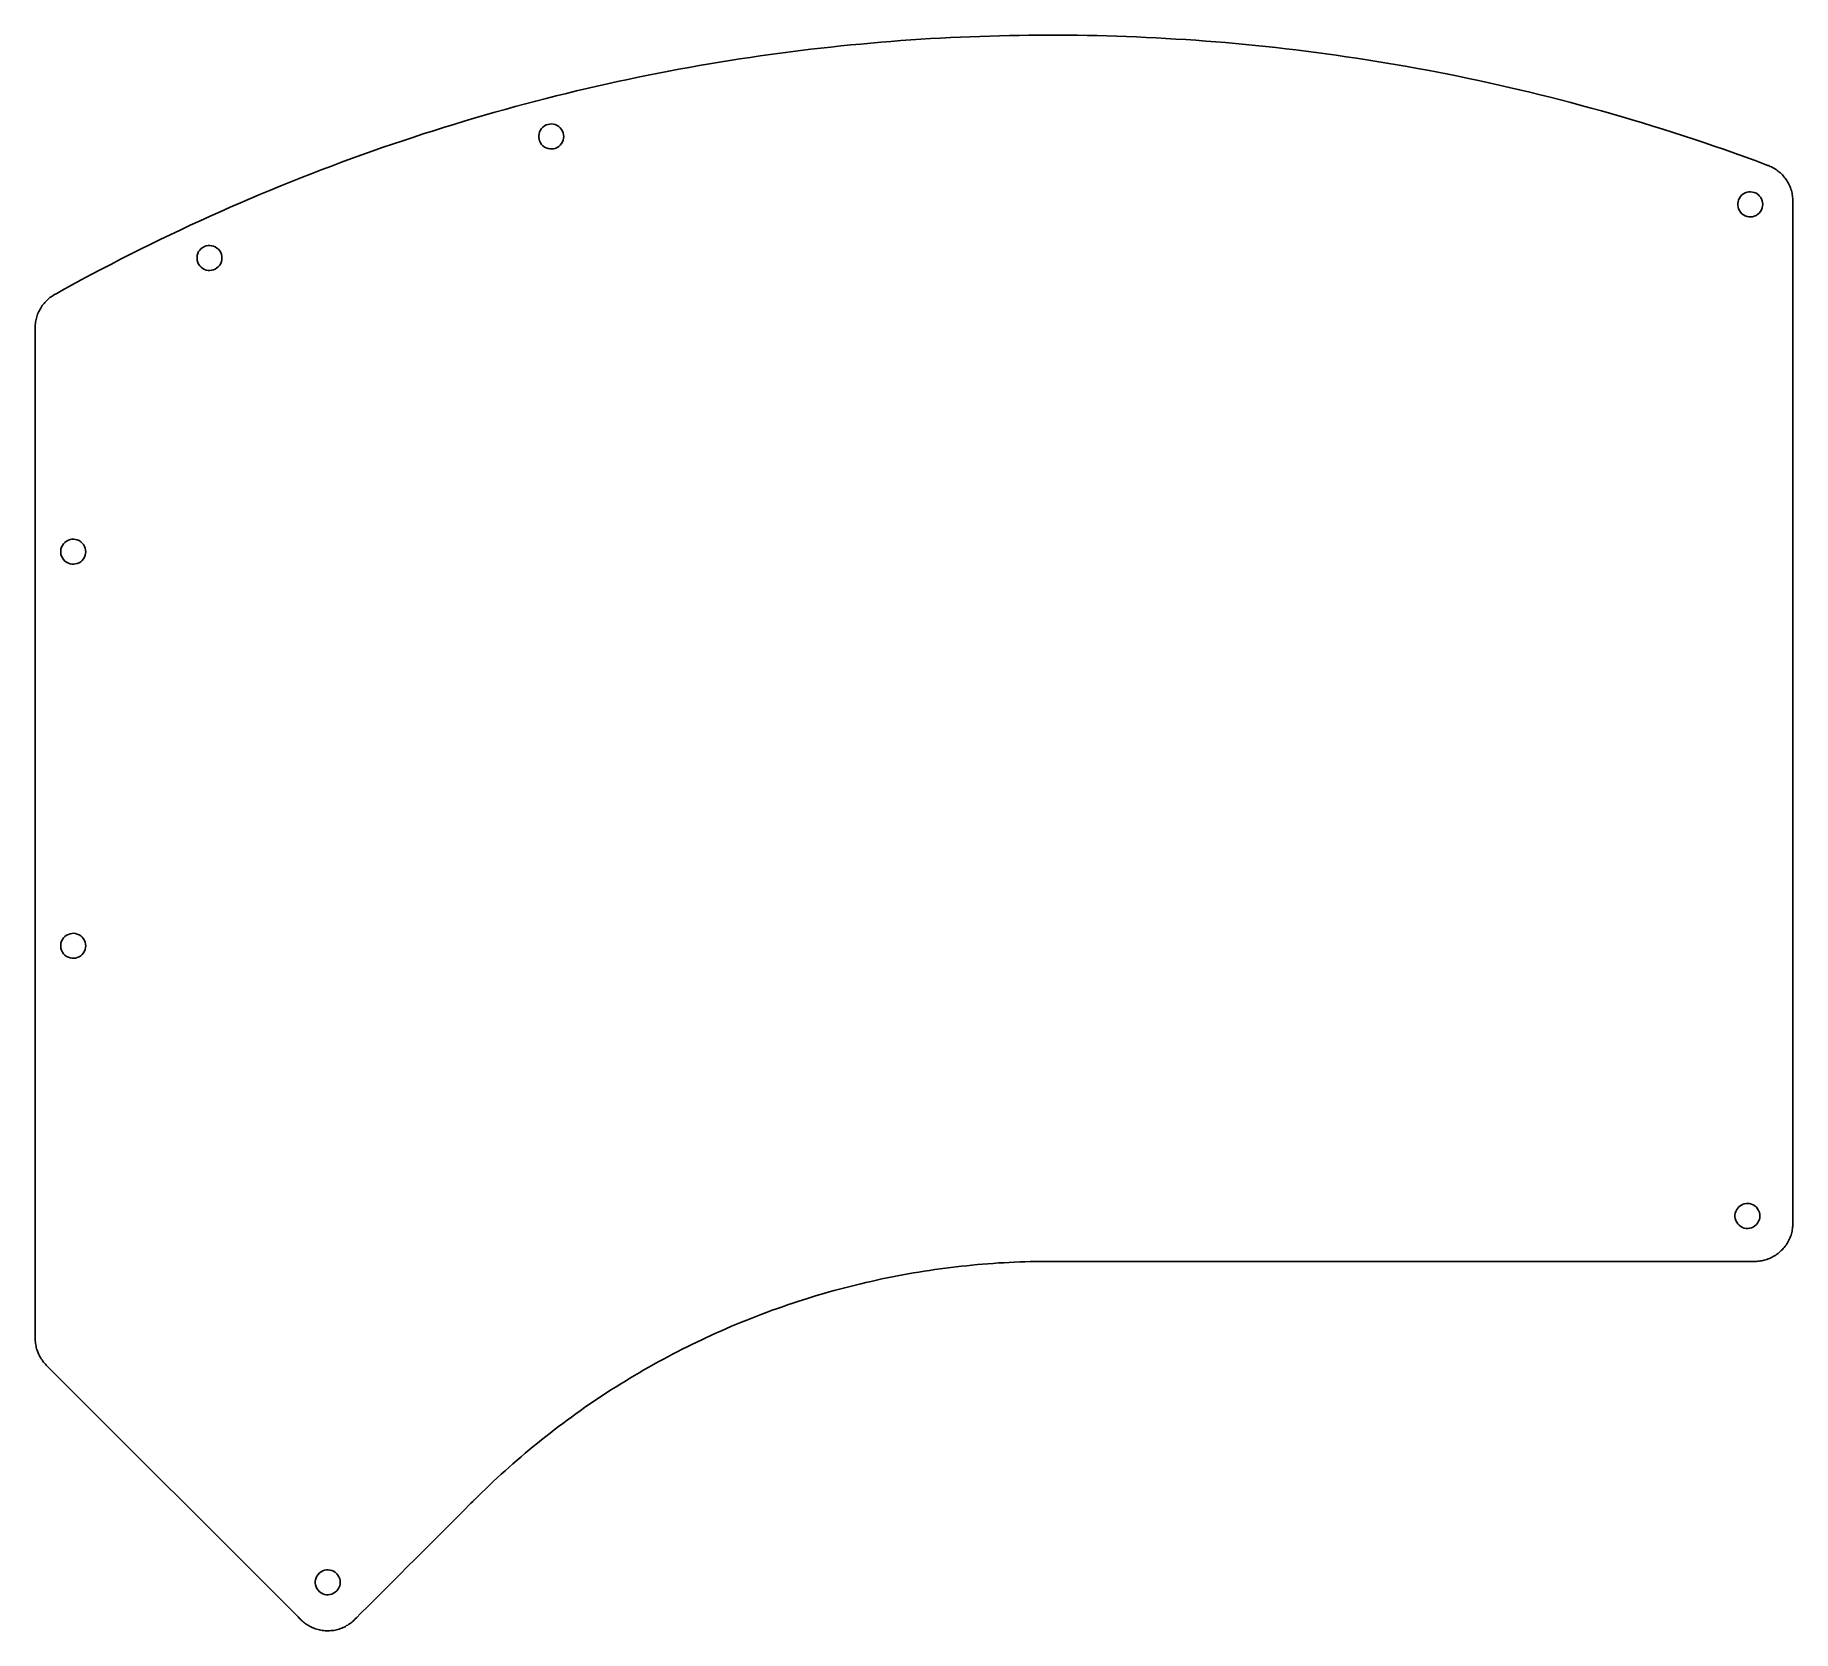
# Model space of a CAD drawing. Header units: millimetres. Extents: x -81 to 59, y 36 to 163.
import ezdxf

# ---------------------------------------------------------------- set-up
doc = ezdxf.new("R2010")
doc.units = ezdxf.units.MM
doc.header["$MEASUREMENT"] = 0
doc.layers.add('0.1mm kerf$Base', color=18, linetype='Continuous', true_color=0x000000)

msp = doc.modelspace()

# ---------------------------------------------------------------- linework, layer by layer
at = {"layer": '0.1mm kerf$Base'}
for points in [[(-80.39, 56.94), (-80.46, 57.02), (-80.53, 57.1), (-80.6, 57.19), (-80.67, 57.27), (-80.73, 57.36), (-80.8, 57.45), (-80.85, 57.55), (-80.91, 57.64), (-80.96, 57.74), (-81.01, 57.84), (-81.05, 57.94), (-81.09, 58.05), (-81.13, 58.15), (-81.16, 58.26), (-81.19, 58.36), (-81.21, 58.47), (-81.23, 58.57), (-81.25, 58.68), (-81.26, 58.79), (-81.27, 58.9), (-81.28, 59.01), (-81.28, 59.06), (-81.28, 59.09), (-81.28, 59.1), (-81.28, 59.1), (-81.28, 59.1), (-81.28, 59.11), (-81.28, 59.22), (-81.28, 60.82), (-81.28, 64.03), (-81.28, 64.83), (-81.28, 65.23), (-81.28, 65.28), (-81.28, 65.29), (-81.28, 65.3), (-81.28, 65.32), (-81.28, 65.34), (-81.28, 65.38), (-81.28, 65.71), (-81.28, 67.03), (-81.28, 69.68), (-81.28, 72.33), (-81.28, 74.98), (-81.28, 77.64), (-81.28, 80.3), (-81.28, 82.96), (-81.28, 85.63), (-81.28, 90.96), (-81.28, 96.29), (-81.28, 98.95), (-81.28, 101.61), (-81.28, 104.27), (-81.28, 106.92), (-81.28, 109.58), (-81.28, 112.23), (-81.28, 114.87), (-81.28, 117.51), (-81.28, 120.15), (-81.28, 121.46), (-81.28, 122.78), (-81.28, 124.09), (-81.28, 125.4), (-81.28, 126.71), (-81.28, 128.02), (-81.28, 129.32), (-81.28, 130.63), (-81.28, 131.93), (-81.28, 133.23), (-81.28, 134.53), (-81.28, 135.82), (-81.28, 137.12), (-81.28, 138.41), (-81.28, 139.7), (-81.28, 139.86), (-81.28, 139.94), (-81.28, 139.96), (-81.28, 139.97), (-81.28, 139.97), (-81.28, 139.98), (-81.28, 139.98), (-81.28, 140.01), (-81.28, 140.11), (-81.27, 140.22), (-81.26, 140.33), (-81.24, 140.43), (-81.23, 140.54), (-81.2, 140.65), (-81.18, 140.75), (-81.15, 140.86), (-81.12, 140.96), (-81.08, 141.07), (-81.04, 141.17), (-80.99, 141.27), (-80.94, 141.37), (-80.89, 141.47), (-80.83, 141.56), (-80.77, 141.66), (-80.71, 141.75), (-80.64, 141.84), (-80.57, 141.93), (-80.5, 142.01), (-80.42, 142.09), (-80.35, 142.17), (-80.26, 142.25), (-80.18, 142.32), (-80.1, 142.39), (-80.01, 142.45), (-79.92, 142.51), (-79.83, 142.57), (-79.73, 142.63), (-79.54, 142.73), (-79.15, 142.95), (-78.37, 143.38), (-77.59, 143.81), (-76.8, 144.23), (-76.01, 144.64), (-75.23, 145.05), (-74.44, 145.46), (-73.65, 145.86), (-72.85, 146.26), (-72.06, 146.65), (-71.26, 147.04), (-70.47, 147.42), (-69.67, 147.8), (-68.87, 148.18), (-68.07, 148.55), (-67.27, 148.91), (-66.46, 149.27), (-65.66, 149.63), (-64.85, 149.98), (-64.05, 150.32), (-63.24, 150.67), (-62.43, 151), (-61.62, 151.33), (-60.81, 151.66), (-60, 151.98), (-59.19, 152.3), (-58.38, 152.62), (-57.56, 152.92), (-56.75, 153.23), (-55.94, 153.53), (-55.12, 153.82), (-54.31, 154.11), (-53.49, 154.4), (-52.67, 154.68), (-51.85, 154.95), (-51.04, 155.22), (-50.22, 155.49), (-49.4, 155.75), (-48.58, 156.01), (-47.76, 156.26), (-46.94, 156.51), (-46.12, 156.76), (-45.3, 156.99), (-44.48, 157.23), (-43.66, 157.46), (-42.84, 157.68), (-42.02, 157.9), (-41.2, 158.12), (-40.38, 158.33), (-39.56, 158.54), (-38.74, 158.74), (-37.93, 158.94), (-37.11, 159.13), (-36.29, 159.32), (-35.47, 159.5), (-34.65, 159.68), (-33.83, 159.86), (-33.01, 160.03), (-32.2, 160.2), (-31.38, 160.36), (-30.56, 160.52), (-29.75, 160.67), (-28.93, 160.82), (-28.11, 160.96), (-27.3, 161.1), (-26.49, 161.24), (-25.67, 161.37), (-24.86, 161.5), (-24.05, 161.62), (-23.24, 161.74), (-22.43, 161.85), (-21.62, 161.96), (-20.81, 162.07), (-20, 162.17), (-19.19, 162.27), (-18.39, 162.36), (-17.58, 162.45), (-16.78, 162.54), (-15.98, 162.62), (-15.17, 162.69), (-14.37, 162.77), (-13.57, 162.84), (-12.77, 162.9), (-11.98, 162.96), (-11.18, 163.02), (-10.38, 163.07), (-9.59, 163.12), (-8.8, 163.16), (-8, 163.2), (-7.21, 163.24), (-6.42, 163.27), (-5.64, 163.3), (-4.85, 163.33), (-4.07, 163.35), (-3.28, 163.37), (-2.5, 163.38), (-1.72, 163.39), (-0.94, 163.4), (-0.16, 163.4), (0.61, 163.4), (1.39, 163.39), (2.17, 163.39), (2.95, 163.37), (3.74, 163.36), (4.52, 163.34), (5.31, 163.31), (6.09, 163.29), (6.88, 163.26), (7.67, 163.22), (8.46, 163.18), (9.25, 163.14), (10.05, 163.09), (10.84, 163.04), (11.64, 162.99), (12.43, 162.93), (13.23, 162.86), (14.03, 162.8), (14.83, 162.73), (15.63, 162.65), (16.43, 162.57), (17.24, 162.49), (18.04, 162.4), (18.85, 162.31), (19.65, 162.22), (20.46, 162.12), (21.27, 162.01), (22.07, 161.9), (22.88, 161.79), (23.69, 161.67), (24.5, 161.55), (25.32, 161.43), (26.13, 161.3), (26.94, 161.17), (27.76, 161.03), (28.57, 160.88), (29.38, 160.74), (30.2, 160.59), (31.02, 160.43), (31.83, 160.27), (32.65, 160.11), (33.47, 159.94), (34.28, 159.76), (35.1, 159.59), (35.92, 159.4), (36.74, 159.22), (37.56, 159.03), (38.38, 158.83), (39.2, 158.63), (40.02, 158.43), (40.84, 158.22), (41.66, 158), (42.48, 157.78), (43.3, 157.56), (44.12, 157.33), (44.94, 157.1), (45.76, 156.86), (46.58, 156.62), (47.4, 156.37), (48.22, 156.12), (49.04, 155.87), (49.86, 155.61), (50.68, 155.34), (51.5, 155.07), (52.32, 154.8), (53.14, 154.52), (53.96, 154.24), (54.77, 153.95), (55.59, 153.65), (56.41, 153.36), (57.22, 153.05), (57.43, 152.98), (57.48, 152.96), (57.53, 152.94), (57.62, 152.9), (57.72, 152.85), (57.81, 152.81), (57.91, 152.75), (58, 152.7), (58.09, 152.64), (58.18, 152.58), (58.27, 152.51), (58.35, 152.44), (58.44, 152.37), (58.52, 152.29), (58.6, 152.21), (58.67, 152.13), (58.75, 152.04), (58.82, 151.95), (58.88, 151.86), (58.95, 151.77), (59.01, 151.67), (59.06, 151.57), (59.11, 151.47), (59.16, 151.37), (59.21, 151.27), (59.25, 151.17), (59.28, 151.06), (59.32, 150.96), (59.35, 150.85), (59.37, 150.74), (59.39, 150.64), (59.41, 150.53), (59.42, 150.43), (59.43, 150.32), (59.44, 150.22), (59.44, 150.11), (59.44, 150.11), (59.44, 150.11), (59.44, 150.11), (59.44, 150.1), (59.44, 150.01), (59.44, 149.85), (59.44, 149.19), (59.44, 147.87), (59.44, 145.22), (59.44, 139.94), (59.44, 129.37), (59.44, 108.23), (59.44, 87.09), (59.44, 76.52), (59.44, 71.24), (59.44, 68.6), (59.44, 68.43), (59.44, 68.35), (59.44, 68.31), (59.44, 68.3), (59.44, 68.3), (59.44, 68.3), (59.44, 68.29), (59.44, 68.28), (59.44, 68.18), (59.43, 68.08), (59.42, 67.98), (59.41, 67.87), (59.39, 67.77), (59.37, 67.67), (59.35, 67.56), (59.32, 67.46), (59.29, 67.35), (59.25, 67.25), (59.21, 67.15), (59.17, 67.04), (59.12, 66.94), (59.07, 66.84), (59.01, 66.74), (58.95, 66.65), (58.89, 66.55), (58.82, 66.46), (58.75, 66.37), (58.67, 66.28), (58.6, 66.2), (58.51, 66.11), (58.43, 66.03), (58.34, 65.96), (58.25, 65.89), (58.16, 65.82), (58.07, 65.75), (57.97, 65.69), (57.87, 65.64), (57.77, 65.58), (57.67, 65.53), (57.57, 65.49), (57.47, 65.45), (57.36, 65.41), (57.26, 65.38), (57.15, 65.35), (57.05, 65.32), (56.95, 65.3), (56.84, 65.28), (56.74, 65.27), (56.64, 65.26), (56.54, 65.25), (56.44, 65.25), (56.41, 65.25), (56.4, 65.25), (56.39, 65.25), (56.39, 65.25), (56.39, 65.25), (56.39, 65.25), (56.39, 65.25), (56.38, 65.25), (56.34, 65.25), (54.96, 65.25), (53.58, 65.25), (50.84, 65.25), (48.1, 65.25), (45.36, 65.25), (42.62, 65.25), (39.89, 65.25), (34.43, 65.25), (31.69, 65.25), (28.96, 65.25), (26.22, 65.25), (23.47, 65.25), (22.1, 65.25), (20.73, 65.25), (19.35, 65.25), (17.97, 65.25), (16.59, 65.25), (15.21, 65.25), (13.83, 65.25), (12.44, 65.25), (11.05, 65.25), (9.66, 65.25), (8.27, 65.25), (6.87, 65.25), (5.47, 65.25), (4.07, 65.25), (2.67, 65.25), (1.26, 65.25), (0.55, 65.25), (0.2, 65.25), (0.02, 65.25), (0, 65.25), (0, 65.25), (0, 65.25), (0, 65.25), (-0.01, 65.25), (-0.04, 65.25), (-0.15, 65.25), (-0.36, 65.25), (-0.78, 65.25), (-1.2, 65.24), (-1.62, 65.23), (-2.04, 65.22), (-2.46, 65.2), (-2.89, 65.19), (-3.31, 65.17), (-3.73, 65.14), (-4.16, 65.12), (-4.58, 65.09), (-5, 65.06), (-5.43, 65.02), (-5.85, 64.99), (-6.28, 64.95), (-6.7, 64.9), (-7.13, 64.86), (-7.55, 64.81), (-7.98, 64.76), (-8.4, 64.71), (-8.83, 64.65), (-9.26, 64.59), (-9.68, 64.53), (-10.11, 64.46), (-10.53, 64.39), (-10.96, 64.32), (-11.38, 64.25), (-11.81, 64.17), (-12.23, 64.09), (-12.65, 64.01), (-13.08, 63.93), (-13.5, 63.84), (-13.92, 63.75), (-14.35, 63.65), (-14.77, 63.56), (-15.19, 63.46), (-15.61, 63.35), (-16.03, 63.25), (-16.46, 63.14), (-16.88, 63.03), (-17.3, 62.92), (-17.71, 62.8), (-18.13, 62.68), (-18.55, 62.56), (-18.97, 62.43), (-19.38, 62.3), (-19.8, 62.17), (-20.21, 62.04), (-20.63, 61.9), (-21.04, 61.76), (-21.45, 61.62), (-21.86, 61.48), (-22.27, 61.33), (-22.68, 61.18), (-23.09, 61.03), (-23.5, 60.87), (-23.91, 60.71), (-24.31, 60.55), (-24.72, 60.39), (-25.12, 60.22), (-25.52, 60.05), (-25.92, 59.88), (-26.32, 59.7), (-26.72, 59.53), (-27.12, 59.35), (-27.52, 59.16), (-27.91, 58.98), (-28.3, 58.79), (-28.7, 58.6), (-29.09, 58.41), (-29.48, 58.21), (-29.87, 58.01), (-30.25, 57.81), (-30.64, 57.61), (-31.02, 57.4), (-31.4, 57.2), (-31.78, 56.99), (-32.16, 56.77), (-32.54, 56.56), (-32.92, 56.34), (-33.29, 56.12), (-33.66, 55.9), (-34.03, 55.67), (-34.4, 55.44), (-34.77, 55.21), (-35.14, 54.98), (-35.5, 54.75), (-35.86, 54.51), (-36.22, 54.27), (-36.58, 54.03), (-36.94, 53.79), (-37.29, 53.54), (-37.65, 53.29), (-38, 53.04), (-38.35, 52.79), (-38.7, 52.54), (-39.04, 52.28), (-39.38, 52.02), (-39.73, 51.76), (-40.06, 51.5), (-40.4, 51.24), (-40.74, 50.97), (-41.07, 50.7), (-41.4, 50.43), (-41.73, 50.16), (-42.06, 49.89), (-42.38, 49.61), (-42.7, 49.33), (-43.03, 49.05), (-43.34, 48.77), (-43.66, 48.49), (-43.97, 48.21), (-44.29, 47.92), (-44.6, 47.63), (-44.9, 47.34), (-45.21, 47.05), (-45.51, 46.76), (-45.81, 46.46), (-46.11, 46.17), (-46.13, 46.15), (-46.14, 46.14), (-46.14, 46.14), (-46.14, 46.14), (-46.14, 46.14), (-46.14, 46.13), (-46.15, 46.12), (-46.23, 46.04), (-46.39, 45.89), (-47.02, 45.26), (-47.65, 44.62), (-48.92, 43.35), (-50.19, 42.08), (-50.83, 41.45), (-51.46, 40.82), (-52.09, 40.18), (-52.72, 39.55), (-53.35, 38.93), (-53.98, 38.3), (-54.6, 37.68), (-55.22, 37.06), (-55.53, 36.75), (-55.68, 36.6), (-55.7, 36.58), (-55.7, 36.58), (-55.7, 36.57), (-55.7, 36.57), (-55.7, 36.57), (-55.71, 36.57), (-55.72, 36.55), (-55.76, 36.52), (-55.83, 36.45), (-55.91, 36.39), (-55.99, 36.32), (-56.07, 36.26), (-56.16, 36.2), (-56.25, 36.14), (-56.34, 36.09), (-56.43, 36.03), (-56.53, 35.98), (-56.63, 35.94), (-56.73, 35.89), (-56.83, 35.85), (-56.94, 35.82), (-57.05, 35.79), (-57.16, 35.76), (-57.27, 35.73), (-57.38, 35.71), (-57.49, 35.7), (-57.61, 35.69), (-57.72, 35.68), (-57.84, 35.68), (-57.95, 35.68), (-58.07, 35.68), (-58.18, 35.69), (-58.29, 35.71), (-58.41, 35.73), (-58.52, 35.75), (-58.63, 35.78), (-58.74, 35.81), (-58.85, 35.84), (-58.95, 35.88), (-59.06, 35.92), (-59.16, 35.97), (-59.26, 36.02), (-59.35, 36.07), (-59.45, 36.13), (-59.54, 36.18), (-59.63, 36.24), (-59.71, 36.31), (-59.79, 36.37), (-59.87, 36.44), (-59.95, 36.51), (-59.99, 36.55), (-60, 36.56), (-60.01, 36.57), (-60.02, 36.57), (-60.02, 36.58), (-60.04, 36.6), (-60.08, 36.63), (-60.23, 36.79), (-80.39, 56.94)], [(-38.96, 155.29), (-38.97, 155.43), (-39.01, 155.58), (-39.06, 155.72), (-39.14, 155.86), (-39.24, 155.98), (-39.36, 156.09), (-39.5, 156.17), (-39.64, 156.24), (-39.79, 156.27), (-39.93, 156.29), (-40.07, 156.28), (-40.21, 156.26), (-40.36, 156.21), (-40.5, 156.14), (-40.63, 156.04), (-40.74, 155.92), (-40.83, 155.79), (-40.9, 155.65), (-40.94, 155.5), (-40.96, 155.36), (-40.96, 155.22), (-40.94, 155.08), (-40.9, 154.93), (-40.83, 154.79), (-40.74, 154.66), (-40.63, 154.54), (-40.5, 154.44), (-40.36, 154.37), (-40.21, 154.32), (-40.07, 154.3), (-39.93, 154.29), (-39.79, 154.31), (-39.64, 154.34), (-39.5, 154.41), (-39.36, 154.49), (-39.24, 154.6), (-39.14, 154.72), (-39.06, 154.86), (-39.01, 155), (-38.97, 155.15)], [(57.03, 149.86), (57.02, 150), (56.98, 150.14), (56.93, 150.29), (56.85, 150.42), (56.75, 150.55), (56.63, 150.66), (56.49, 150.74), (56.35, 150.8), (56.2, 150.84), (56.06, 150.86), (55.92, 150.85), (55.78, 150.82), (55.63, 150.78), (55.49, 150.7), (55.36, 150.61), (55.25, 150.49), (55.16, 150.36), (55.09, 150.22), (55.05, 150.07), (55.03, 149.93), (55.03, 149.79), (55.05, 149.64), (55.09, 149.5), (55.16, 149.36), (55.25, 149.22), (55.36, 149.11), (55.49, 149.01), (55.63, 148.94), (55.78, 148.89), (55.92, 148.86), (56.06, 148.86), (56.2, 148.87), (56.35, 148.91), (56.49, 148.97), (56.63, 149.06), (56.75, 149.16), (56.85, 149.29), (56.93, 149.43), (56.98, 149.57), (57.02, 149.72)], [(-66.33, 145.56), (-66.34, 145.71), (-66.37, 145.85), (-66.42, 146), (-66.5, 146.13), (-66.6, 146.26), (-66.73, 146.36), (-66.86, 146.45), (-67, 146.51), (-67.15, 146.55), (-67.29, 146.56), (-67.43, 146.56), (-67.58, 146.53), (-67.72, 146.48), (-67.86, 146.41), (-67.99, 146.31), (-68.1, 146.2), (-68.19, 146.07), (-68.26, 145.92), (-68.3, 145.78), (-68.32, 145.63), (-68.32, 145.49), (-68.3, 145.35), (-68.26, 145.21), (-68.19, 145.06), (-68.1, 144.93), (-67.99, 144.82), (-67.86, 144.72), (-67.72, 144.65), (-67.58, 144.6), (-67.43, 144.57), (-67.29, 144.57), (-67.15, 144.58), (-67, 144.62), (-66.86, 144.68), (-66.73, 144.77), (-66.6, 144.87), (-66.5, 145), (-66.42, 145.13), (-66.37, 145.28), (-66.34, 145.42)], [(-77.23, 122.05), (-77.24, 122.19), (-77.27, 122.34), (-77.33, 122.48), (-77.41, 122.62), (-77.51, 122.74), (-77.63, 122.85), (-77.76, 122.94), (-77.91, 123), (-78.05, 123.04), (-78.19, 123.05), (-78.33, 123.05), (-78.48, 123.02), (-78.62, 122.97), (-78.76, 122.9), (-78.89, 122.8), (-79, 122.68), (-79.09, 122.55), (-79.16, 122.41), (-79.21, 122.27), (-79.23, 122.12), (-79.23, 121.98), (-79.21, 121.84), (-79.16, 121.69), (-79.09, 121.55), (-79, 121.42), (-78.89, 121.3), (-78.76, 121.21), (-78.62, 121.13), (-78.48, 121.08), (-78.33, 121.06), (-78.19, 121.05), (-78.05, 121.07), (-77.91, 121.11), (-77.76, 121.17), (-77.63, 121.25), (-77.51, 121.36), (-77.41, 121.48), (-77.33, 121.62), (-77.27, 121.77), (-77.24, 121.91)], [(-77.23, 90.51), (-77.24, 90.65), (-77.27, 90.79), (-77.33, 90.94), (-77.41, 91.07), (-77.51, 91.2), (-77.63, 91.31), (-77.76, 91.39), (-77.91, 91.45), (-78.05, 91.49), (-78.19, 91.51), (-78.33, 91.5), (-78.48, 91.47), (-78.62, 91.42), (-78.76, 91.35), (-78.89, 91.25), (-79, 91.14), (-79.09, 91.01), (-79.16, 90.87), (-79.21, 90.72), (-79.23, 90.58), (-79.23, 90.44), (-79.21, 90.29), (-79.16, 90.15), (-79.09, 90.01), (-79, 89.87), (-78.89, 89.76), (-78.76, 89.66), (-78.62, 89.59), (-78.48, 89.54), (-78.33, 89.51), (-78.19, 89.51), (-78.05, 89.52), (-77.91, 89.56), (-77.76, 89.62), (-77.63, 89.71), (-77.51, 89.81), (-77.41, 89.94), (-77.33, 90.08), (-77.27, 90.22), (-77.24, 90.36)], [(56.8, 68.89), (56.79, 69.03), (56.76, 69.17), (56.7, 69.32), (56.62, 69.45), (56.52, 69.58), (56.4, 69.69), (56.27, 69.77), (56.12, 69.83), (55.98, 69.87), (55.84, 69.89), (55.7, 69.88), (55.55, 69.85), (55.41, 69.8), (55.27, 69.73), (55.14, 69.63), (55.03, 69.52), (54.94, 69.39), (54.87, 69.24), (54.82, 69.1), (54.8, 68.96), (54.8, 68.82), (54.82, 68.67), (54.87, 68.53), (54.94, 68.39), (55.03, 68.25), (55.14, 68.14), (55.27, 68.04), (55.41, 67.97), (55.55, 67.92), (55.7, 67.89), (55.84, 67.89), (55.98, 67.9), (56.12, 67.94), (56.27, 68), (56.4, 68.09), (56.52, 68.19), (56.62, 68.32), (56.7, 68.46), (56.76, 68.6), (56.79, 68.74)], [(-56.86, 39.56), (-56.87, 39.7), (-56.9, 39.85), (-56.96, 39.99), (-57.04, 40.13), (-57.14, 40.25), (-57.26, 40.36), (-57.39, 40.45), (-57.54, 40.51), (-57.68, 40.54), (-57.82, 40.56), (-57.96, 40.55), (-58.11, 40.53), (-58.25, 40.48), (-58.39, 40.41), (-58.52, 40.31), (-58.63, 40.19), (-58.72, 40.06), (-58.79, 39.92), (-58.84, 39.77), (-58.86, 39.63), (-58.86, 39.49), (-58.84, 39.35), (-58.79, 39.2), (-58.72, 39.06), (-58.63, 38.93), (-58.52, 38.81), (-58.39, 38.72), (-58.25, 38.64), (-58.11, 38.59), (-57.96, 38.57), (-57.82, 38.56), (-57.68, 38.58), (-57.54, 38.61), (-57.39, 38.68), (-57.26, 38.76), (-57.14, 38.87), (-57.04, 38.99), (-56.96, 39.13), (-56.9, 39.27), (-56.87, 39.42)]]:
    msp.add_lwpolyline(points, close=True, dxfattribs=at)

doc.saveas('drawing.dxf')
